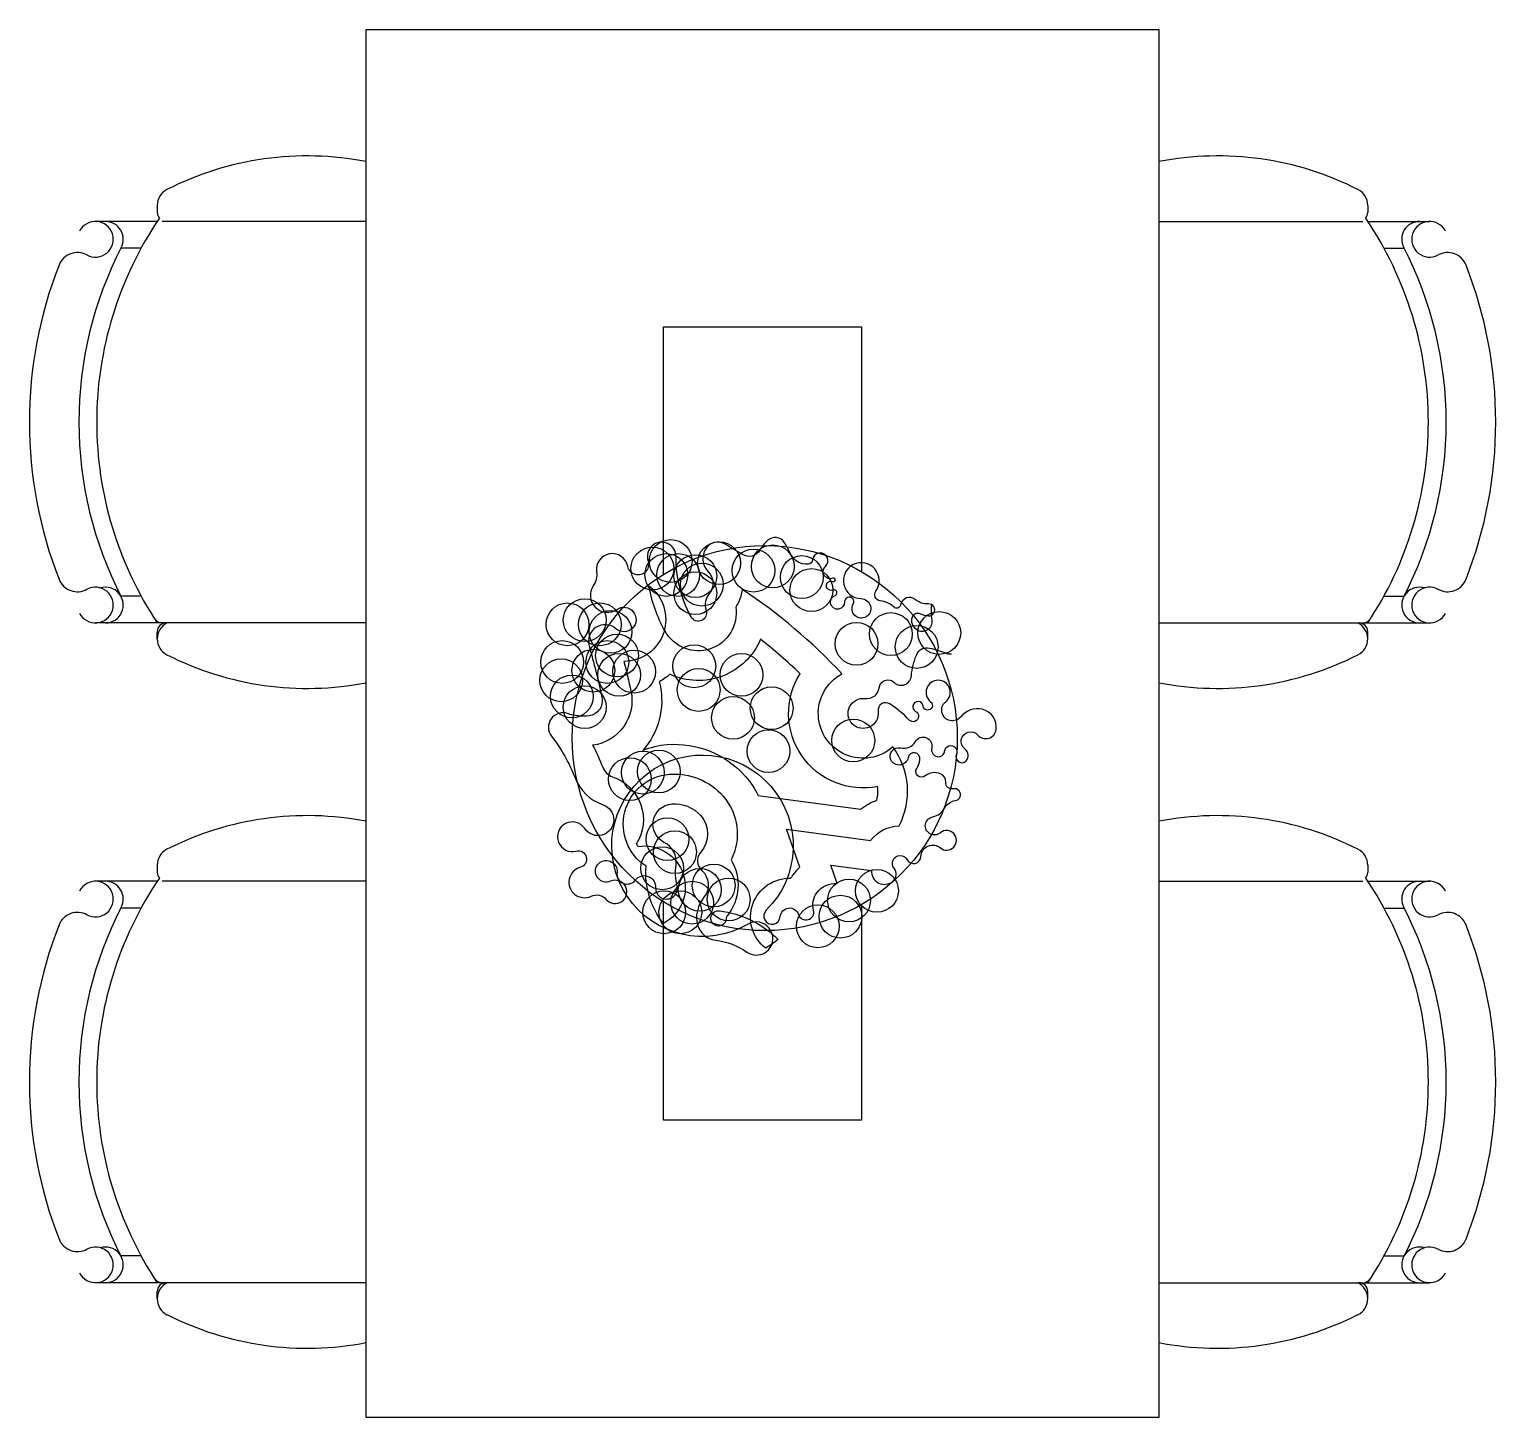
# Model space of a CAD drawing. Extents: x 17.92 to 19.4, y 5.32 to 6.72.
import ezdxf

# ---------------------------------------------------------------- set-up
doc = ezdxf.new("R2010")
doc.units = 0
doc.layers.get('0').update_dxf_attribs({"linetype": 'CONTINUOUS'})

msp = doc.modelspace()

# ---------------------------------------------------------------- linework, layer by layer
at = {"color": 0}
for p, q in [((18.0536, 6.5403), (18.0536, 6.5331)), ((19.2755, 6.5403), (19.2755, 6.5331)), ((18.0013, 6.5241), (17.9912, 6.5241)), ((18.0536, 6.5241), (17.9912, 6.5241)), ((18.0626, 6.5241), (18.0585, 6.5241)), ((18.2646, 6.5241), (18.0626, 6.5241)), ((19.0646, 6.5241), (19.2665, 6.5241)), ((19.2665, 6.5241), (19.2706, 6.5241)), ((19.2755, 6.5241), (19.3379, 6.5241)), ((19.3278, 6.5241), (19.3379, 6.5241)), ((18.0373, 6.4971), (18.0169, 6.4971)), ((19.2918, 6.4971), (19.3122, 6.4971)), ((18.0373, 6.1461), (18.0169, 6.1461)), ((19.2918, 6.1461), (19.3122, 6.1461)), ((18.0013, 6.1191), (17.9912, 6.1191)), ((18.2503, 6.1191), (18.0013, 6.1191)), ((18.0626, 6.1191), (18.0585, 6.1191)), ((18.2646, 6.1191), (18.0626, 6.1191)), ((19.0646, 6.1191), (19.3278, 6.1191)), ((19.0788, 6.1191), (19.2665, 6.1191)), ((19.2665, 6.1191), (19.2706, 6.1191)), ((19.3278, 6.1191), (19.3379, 6.1191)), ((18.0536, 6.1029), (18.0536, 6.1101)), ((19.2755, 6.1029), (19.2755, 6.1101)), ((18.0536, 5.8746), (18.0536, 5.8674)), ((19.2755, 5.8746), (19.2755, 5.8674)), ((18.0013, 5.8584), (17.9912, 5.8584)), ((18.0536, 5.8584), (17.9912, 5.8584)), ((18.0626, 5.8584), (18.0585, 5.8584)), ((18.2646, 5.8584), (18.0626, 5.8584)), ((19.0646, 5.8584), (19.2665, 5.8584)), ((19.2665, 5.8584), (19.2706, 5.8584)), ((19.2755, 5.8584), (19.3379, 5.8584)), ((19.3278, 5.8584), (19.3379, 5.8584)), ((18.0373, 5.8314), (18.0169, 5.8314)), ((19.2918, 5.8314), (19.3122, 5.8314)), ((18.0373, 5.4804), (18.0169, 5.4804)), ((19.2918, 5.4804), (19.3122, 5.4804)), ((18.0013, 5.4534), (17.9912, 5.4534)), ((18.2646, 5.4534), (18.0013, 5.4534)), ((18.0626, 5.4534), (18.0585, 5.4534)), ((18.2646, 5.4534), (18.0626, 5.4534)), ((19.0646, 5.4534), (19.3278, 5.4534)), ((19.0788, 5.4534), (19.2665, 5.4534)), ((19.2665, 5.4534), (19.2706, 5.4534)), ((19.3278, 5.4534), (19.3379, 5.4534)), ((18.0536, 5.4372), (18.0536, 5.4444)), ((19.2755, 5.4372), (19.2755, 5.4444))]:
    msp.add_line(p, q, dxfattribs=at)
msp.add_lwpolyline([(19.0646, 6.7179), (19.0646, 5.3173), (18.2646, 5.3173), (18.2646, 6.7179)], close=True, dxfattribs=at)
for points in [[(18.5646, 6.168), (18.5646, 6.4179), (18.7646, 6.4179)], [(18.7646, 6.4179), (18.7646, 6.1708)], [(18.7646, 5.8349), (18.7646, 5.6173), (18.5646, 5.6173), (18.5646, 5.8377)]]:
    msp.add_lwpolyline(points, dxfattribs=at)
for points in [[(18.8351, 6.1376, 0.071807), (18.8354, 6.1219, -0.657781), (18.8202, 6.1121, -0.34054), (18.8159, 6.1251, -0.44148), (18.8235, 6.1284, 0.091194), (18.8321, 6.1262, 1.065062), (18.8321, 6.1382, -0.194721), (18.8191, 6.1425, 0.578665), (18.8039, 6.1371, -0.592943), (18.7974, 6.1349, 0.159592), (18.7833, 6.1414, -0.570344), (18.779, 6.1512, 4.007955), (18.7638, 6.1436, -0.328805), (18.7736, 6.136, -1.506709), (18.7562, 6.1382, 1.325793), (18.7475, 6.1403, -1.945714), (18.7378, 6.1468, 1.019183), (18.7356, 6.1522, -1.507931), (18.7356, 6.1609, 1.507931), (18.7356, 6.1642, -0.845321), (18.728, 6.1761, 1.465362), (18.715, 6.1826, -0.362311), (18.7107, 6.1783, -0.310566), (18.6933, 6.188, 0.02159), (18.6868, 6.1999, 0.485406), (18.6695, 6.2021, 0.065137), (18.6619, 6.1924, -0.419725), (18.6445, 6.188, 0.009169), (18.6261, 6.1989, 0.390299), (18.6077, 6.1945, 0.357254), (18.6098, 6.1707, -0.380372), (18.6109, 6.149, 0.250844), (18.6077, 6.1317, -0.905945), (18.5925, 6.1251, -0.129871), (18.5773, 6.1859, 1.181265), (18.5491, 6.1815, -1.063123), (18.5285, 6.1761, 0.974919), (18.4971, 6.1707, -0.188252), (18.4938, 6.1566, 0.829226), (18.5177, 6.1327, -2.028898), (18.5166, 6.1132, 0.744219), (18.4895, 6.0959, -0.016432), (18.5025, 6.0439, -0.438823), (18.4895, 6.0254, -0.114777), (18.4678, 6.0276, 0.743427), (18.4515, 6.0048, -0.07231), (18.4754, 5.9626, 0.22141), (18.5036, 5.9355, -1.396979), (18.4851, 5.9116, 1.947892), (18.4765, 5.8888, -0.997405), (18.4808, 5.8726, 1.095977), (18.4916, 5.8433, -0.341043), (18.5068, 5.8401, 1.984264), (18.5112, 5.8585, -3.750539), (18.5177, 5.8672, 0.76247), (18.5361, 5.8596, -0.733144), (18.5567, 5.852, 1.158902), (18.5784, 5.8542, -0.09729), (18.5773, 5.8748, 0.322556), (18.5654, 5.8975, -0.759276), (18.573, 5.9365, -0.237627), (18.6022, 5.9246, -0.374949), (18.6022, 5.8878, 0.408851), (18.6033, 5.8693, -0.396595), (18.6055, 5.8422, 0.162485), (18.5979, 5.8216, 0.387739), (18.6174, 5.7989, -0.120695), (18.6489, 5.7869, 1.816194), (18.65, 5.8151, -15.734369), (18.6684, 5.8292, 1.443233), (18.6825, 5.8227, -0.82565), (18.7009, 5.8249, 0.971127), (18.7161, 5.8292, -0.220648), (18.7194, 5.8466, -0.260029), (18.74, 5.8563), (18.7334, 5.8748), (18.7747, 5.8693, 0.673143)], [(18.7747, 5.8693, 0.673143), (18.7963, 5.8585, 0.403003), (18.7974, 5.8715, -1.100037), (18.8104, 5.8802, 0.764076), (18.8245, 5.8834, -0.622459), (18.8441, 5.8921, 2.137049), (18.8441, 5.9073, -1.299027), (18.8365, 5.9235, 0.229147), (18.8484, 5.9322, -0.238676), (18.8592, 5.9398, 1.038706), (18.8571, 5.9517, -0.499408), (18.8495, 5.9582, 0.321862), (18.8441, 5.9669, 0.271967), (18.8289, 5.9647, -0.835118), (18.8202, 5.9723, 0.090513), (18.8235, 5.981, 0.998567), (18.8115, 5.9831, -0.733146), (18.7942, 5.981, -0.624015), (18.8039, 5.9929, 0.328988), (18.8191, 5.9994, -0.860235), (18.8354, 5.9929, 0.416427), (18.8408, 5.9842, 0.448325), (18.8484, 5.9897, -1.172346), (18.8603, 5.9864, 0.84867), (18.8701, 5.9799, 0.447698), (18.869, 5.9918, -1.11358), (18.882, 6.0059, 0.640219), (18.9004, 6.0113, 0.39139), (18.8863, 6.0319, 0.288102), (18.8647, 6.0243, -1.118759), (18.8495, 6.0395, 2.855996), (18.8343, 6.0395, -1.473405), (18.8267, 6.0352, 1.646787), (18.8191, 6.0298, -1.189099), (18.8126, 6.0211, 0.060816), (18.7931, 6.0373, 0.640709), (18.7812, 6.0298, -2.966885), (18.7682, 6.0428, 0.41723), (18.7822, 6.0536, -0.615285), (18.7974, 6.059, 0.626193), (18.8148, 6.0655, -0.076065), (18.8202, 6.0872, -0.370923), (18.8332, 6.0937, -0.027954), (18.8506, 6.0883, 0.139457), (18.8553, 6.0879, -0.19367)]]:
    msp.add_lwpolyline(points, format="xyb", dxfattribs=at)
for points in [[(18.7737, 5.8997, -0.223378), (18.8024, 5.9143, 0.289581), (18.7962, 5.994, -1.127074), (18.7448, 6.0676, 0.059846), (18.6441, 6.1528, -0.103647), (18.6376, 6.1349, -0.837519), (18.5662, 6.1107, -0.080384), (18.5498, 6.1566, -0.72152), (18.5247, 6.0802, -0.009127), (18.5318, 6.0502, -0.438823), (18.4933, 5.9957, -0.000697), (18.4931, 5.9956, -0.030856), (18.5033, 5.9734, 0.22141), (18.5133, 5.9638, -0.484417), (18.5372, 5.8959, -0.01809), (18.5391, 5.8936, -0.844435), (18.5645, 5.8158, -0.186949), (18.547, 5.8735, -0.715862), (18.5706, 5.9664, -0.237627), (18.6248, 5.9443, -0.305411), (18.6329, 5.88, -0.311915), (18.6289, 5.8235, 0.162485), (18.6279, 5.8207, -2.579052), (18.6211, 5.8286, -0.168268), (18.6803, 5.7997, -0.031464), (18.6678, 5.7908, -0.727762), (18.6932, 5.8615, -0.014973), (18.6949, 5.864, -0.053131), (18.7024, 5.8725), (18.6889, 5.9109)], [(18.7636, 5.9313, -0.069513), (18.7801, 5.9402, 0.077613), (18.7808, 5.954, -0.658939), (18.7025, 6.0678, 0.025265), (18.6626, 6.1025, -0.423603), (18.5711, 6.0672, -0.045002), (18.5604, 6.0597, -0.000948), (18.5611, 6.0565, -0.239825), (18.5437, 5.9904, -0.078673), (18.5682, 5.9963, -0.237627), (18.6474, 5.9641, -0.065599), (18.6602, 5.9449)]]:
    msp.add_lwpolyline(points, format="xyb", close=True, dxfattribs=at)
for centre, radius in [((18.5719, 6.1815), 0.0216), ((18.6669, 6.0029), 0.1943), ((18.5534, 6.1739), 0.0216), ((18.5675, 6.1674), 0.0216), ((18.5795, 6.1674), 0.0216), ((18.5968, 6.1663), 0.0216), ((18.6207, 6.1793), 0.0216), ((18.6554, 6.1718), 0.0216), ((18.6749, 6.1761), 0.0216), ((18.6033, 6.1577), 0.0216), ((18.7042, 6.1653), 0.0216), ((18.7139, 6.1522), 0.0216), ((18.5968, 6.149), 0.0216), ((18.4851, 6.1219), 0.0216), ((18.4678, 6.1176), 0.0216), ((18.5003, 6.1176), 0.0216), ((18.5112, 6.11), 0.0216), ((18.7942, 6.1078), 0.0216), ((18.843, 6.1089), 0.0216), ((18.7595, 6.098), 0.0216), ((18.8202, 6.0948), 0.0216), ((18.4624, 6.0796), 0.0216), ((18.5079, 6.0796), 0.0216), ((18.5177, 6.0861), 0.0216), ((18.4938, 6.0709), 0.0216), ((18.5198, 6.0666), 0.0216), ((18.535, 6.0699), 0.0216), ((18.5957, 6.0753), 0.0216), ((18.6434, 6.0666), 0.0216), ((18.4613, 6.0612), 0.0216), ((18.6001, 6.0514), 0.0216), ((18.4721, 6.0449), 0.0216), ((18.4851, 6.0341), 0.0216), ((18.6738, 6.033), 0.0216), ((18.6348, 6.0233), 0.0216), ((18.6706, 5.9897), 0.0216), ((18.7562, 6.0005), 0.0216), ((18.5307, 5.9615), 0.0216), ((18.5437, 5.968), 0.0216), ((18.5599, 5.9691), 0.0216), ((18.5686, 5.9008), 0.0216), ((18.5762, 5.8878), 0.0216), ((18.5632, 5.8715), 0.0216), ((18.6012, 5.8498), 0.0216), ((18.6153, 5.8542), 0.0216), ((18.6304, 5.8401), 0.0216), ((18.7801, 5.8487), 0.0216), ((18.5654, 5.8271), 0.0216), ((18.5816, 5.8271), 0.0216), ((18.5936, 5.8368), 0.0216), ((18.7519, 5.839), 0.0216), ((18.7204, 5.813), 0.0216), ((18.7432, 5.8227), 0.0216)]:
    msp.add_circle(centre, radius, dxfattribs=at)
for centre, radius, start, end in [((18.2051, 6.2777), 0.3125, 79.0385, 116.9546), ((19.124, 6.2777), 0.3125, 63.0454, 100.9615), ((18.0716, 6.5403), 0.018, 116.9546, 180), ((19.2575, 6.5403), 0.018, 360, 63.0454), ((18.0626, 6.5331), 0.009, 180, 220.2984), ((19.2665, 6.5331), 0.009, 319.7016, 360), ((17.9912, 6.5061), 0.018, 241.4335, 153.3249), ((18.3585, 6.3216), 0.366, 145.8057, 180), ((18.0013, 6.5061), 0.018, 332.6785, 90), ((18.9707, 6.3216), 0.366, 360, 34.1943), ((19.3278, 6.5061), 0.018, 90, 207.3215), ((19.3379, 6.5061), 0.018, 26.6751, 298.5665), ((18.3585, 6.3216), 0.384, 152.6785, 180), ((18.9707, 6.3216), 0.384, 360, 27.3215), ((17.9731, 6.4727), 0.02, 61.4335, 158.5887), ((19.3561, 6.4727), 0.02, 21.4113, 118.5665), ((18.3585, 6.3216), 0.434, 158.5887, 180), ((18.9707, 6.3216), 0.434, 360, 21.4113), ((18.3585, 6.3216), 0.434, 180, 201.4113), ((18.3585, 6.3216), 0.384, 180, 207.3215), ((18.3585, 6.3216), 0.366, 180, 213.5947), ((18.9707, 6.3216), 0.366, 326.4053, 360), ((18.9707, 6.3216), 0.384, 332.6785, 360), ((18.9707, 6.3216), 0.434, 338.5887, 360), ((17.9731, 6.1705), 0.02, 201.4113, 298.5665), ((19.3561, 6.1705), 0.02, 241.4335, 338.5887), ((17.9912, 6.1371), 0.018, 206.6751, 118.5665), ((18.0013, 6.1371), 0.018, 270, 106.2944), ((19.3278, 6.1371), 0.018, 73.7056, 270), ((19.3379, 6.1371), 0.018, 61.4335, 333.3249), ((18.0585, 6.1281), 0.009, 212.8235, 270), ((18.0626, 6.1101), 0.009, 90, 180), ((18.0716, 6.1029), 0.018, 115.9685, 243.0454), ((19.2575, 6.1029), 0.018, 296.9546, 64.0315), ((19.2665, 6.1101), 0.009, 360, 90), ((19.2706, 6.1281), 0.009, 270, 327.1765), ((18.2051, 6.3655), 0.3125, 243.0454, 280.9615), ((19.124, 6.3655), 0.3125, 259.0385, 296.9546), ((18.2051, 5.6121), 0.3125, 79.0385, 116.9546), ((19.124, 5.6121), 0.3125, 63.0454, 100.9615), ((18.0716, 5.8746), 0.018, 116.9546, 180), ((19.2575, 5.8746), 0.018, 360, 63.0454), ((18.3585, 5.6559), 0.366, 145.8057, 180), ((18.0626, 5.8674), 0.009, 180, 220.2984), ((19.2665, 5.8674), 0.009, 319.7016, 360), ((18.9707, 5.6559), 0.366, 360, 34.1943), ((17.9912, 5.8404), 0.018, 241.4335, 153.3249), ((18.0013, 5.8404), 0.018, 332.6785, 90), ((19.3278, 5.8404), 0.018, 90, 207.3215), ((19.3379, 5.8404), 0.018, 26.6751, 298.5665), ((18.3585, 5.6559), 0.384, 152.6785, 180), ((18.9707, 5.6559), 0.384, 360, 27.3215), ((17.9731, 5.807), 0.02, 61.4335, 158.5887), ((19.3561, 5.807), 0.02, 21.4113, 118.5665), ((18.3585, 5.6559), 0.434, 158.5887, 180), ((18.9707, 5.6559), 0.434, 360, 21.4113), ((18.3585, 5.6559), 0.434, 180, 201.4113), ((18.3585, 5.6559), 0.384, 180, 207.3215), ((18.3585, 5.6559), 0.366, 180, 213.5947), ((18.9707, 5.6559), 0.366, 326.4053, 360), ((18.9707, 5.6559), 0.384, 332.6785, 360), ((18.9707, 5.6559), 0.434, 338.5887, 360), ((17.9731, 5.5048), 0.02, 201.4113, 298.5665), ((19.3561, 5.5048), 0.02, 241.4335, 338.5887), ((17.9912, 5.4714), 0.018, 206.6751, 118.5665), ((18.0013, 5.4714), 0.018, 270, 106.2944), ((19.3278, 5.4714), 0.018, 73.7056, 270), ((19.3379, 5.4714), 0.018, 61.4335, 333.3249), ((18.0585, 5.4624), 0.009, 212.8235, 270), ((18.0716, 5.4372), 0.018, 115.9685, 243.0454), ((18.0626, 5.4444), 0.009, 90, 180), ((19.2575, 5.4372), 0.018, 296.9546, 64.0315), ((19.2665, 5.4444), 0.009, 360, 90), ((19.2706, 5.4624), 0.009, 270, 327.1765), ((18.2051, 5.6998), 0.3125, 243.0454, 280.9615), ((19.124, 5.6998), 0.3125, 259.0385, 296.9546)]:
    msp.add_arc(centre, radius, start, end, dxfattribs=at)

doc.saveas('drawing.dxf')
